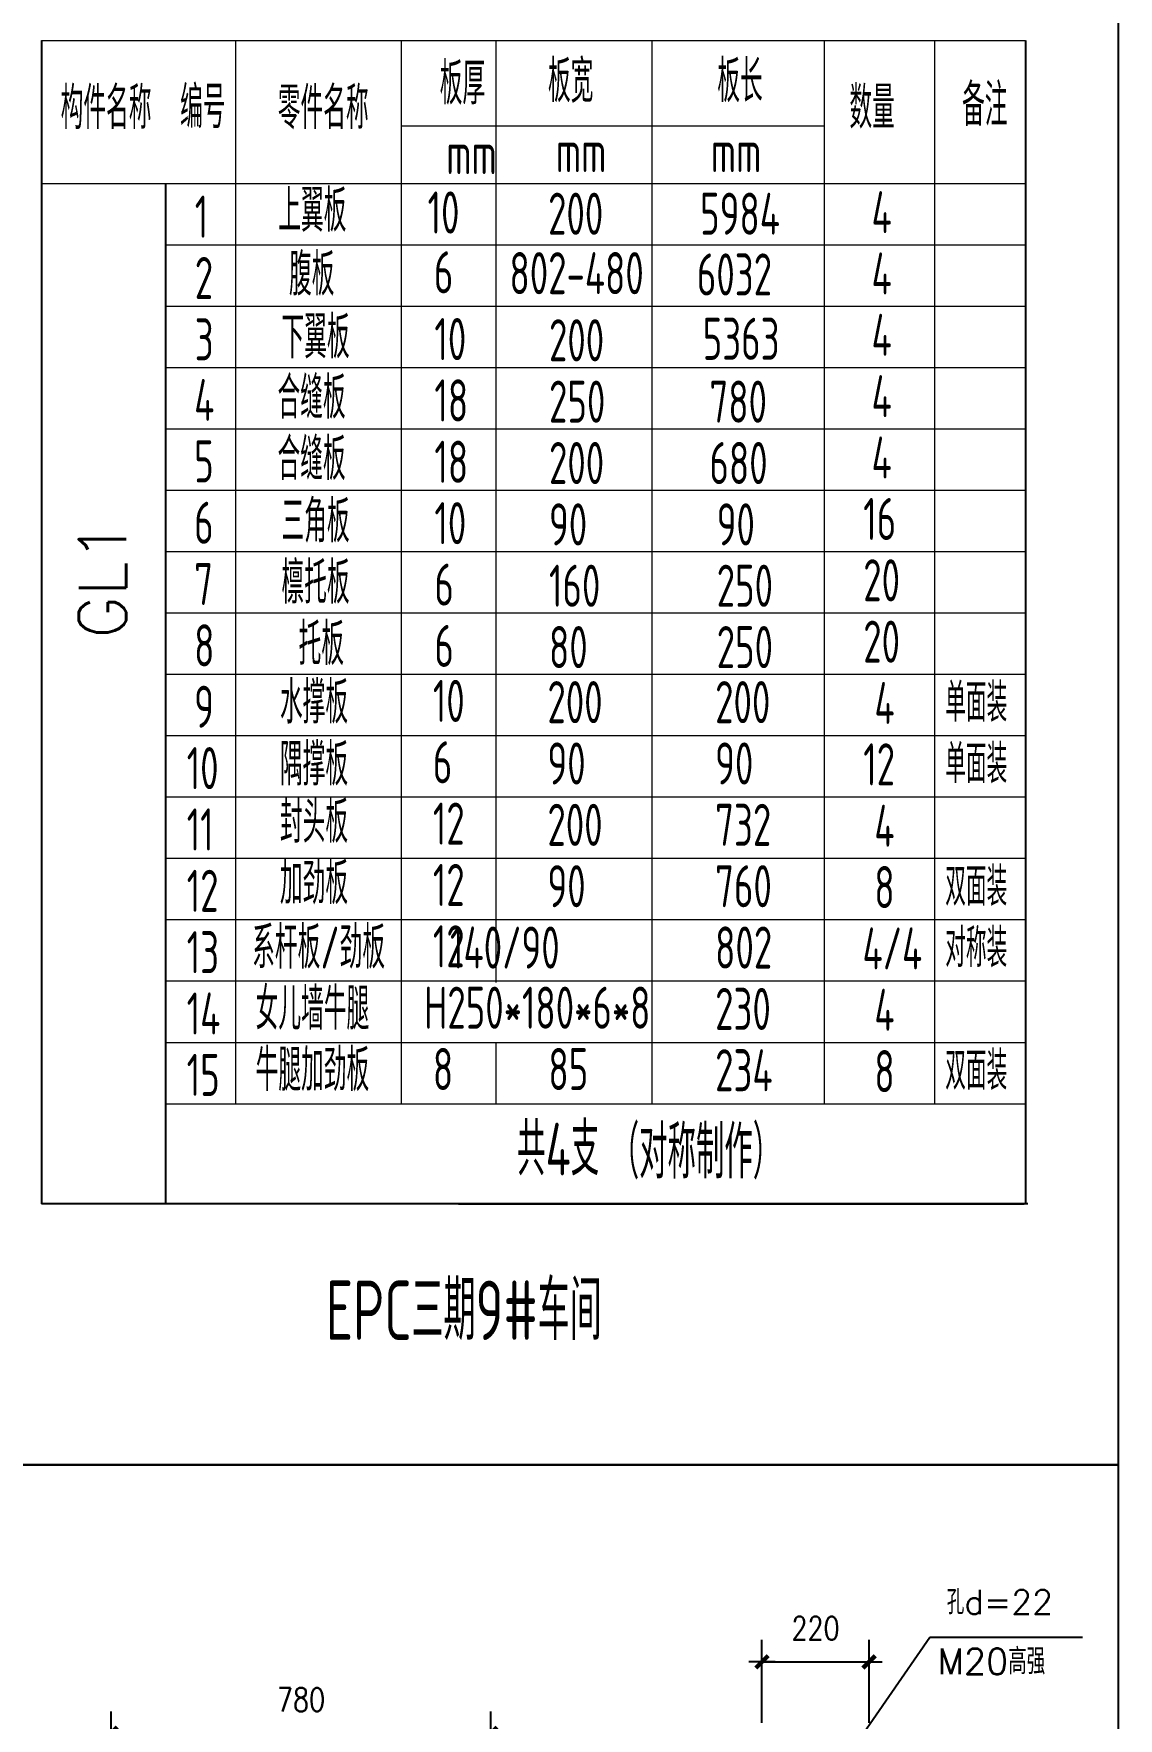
# Model space of a CAD drawing. Header units: millimetres. Extents: x 2451220 to 4527627, y -5186613 to -1639140.
# Drawn here: x 2507936 to 2512391, y -1723549 to -1716630 of the extents above; entities that cross this region are included whole.
import ezdxf

# ---------------------------------------------------------------- set-up
doc = ezdxf.new("R2010")
doc.units = ezdxf.units.MM
doc.header["$LTSCALE"] = 1000
doc.header["$PDMODE"] = 34
doc.linetypes.add('CENTER', pattern=[50.8, 31.75, -6.35, 6.35, -6.35])
doc.layers.add('轴线层', color=1, linetype='CENTER', lineweight=15)
doc.layers.add('钢架', color=7, linetype='Continuous', lineweight=25)
doc.styles.add('DIM_FONT', font='simplex.shx', dxfattribs={"width": 0.8, "bigfont": 'hztxt.shx'})
doc.styles.add('hz', font='gbenor.shx', dxfattribs={"width": 0.75, "height": 100, "bigfont": 'gbcbig.shx'})
doc.styles.get("Standard").update_dxf_attribs({"font": 'txt', "bigfont": 'gbcbig.shx'})
doc.dimstyles.new('WGH(2)', dxfattribs={"dimscale": 1.2, "dimtxt": 100, "dimasz": 0.5, "dimexe": 75, "dimexo": 75, "dimgap": 75, "dimtad": 1, "dimdec": 0, "dimlfac": 0.5, "dimzin": 0, "dimdsep": 46, "dimtxsty": 'DIM_FONT', "dimblk1": '_DIMX', "dimblk2": '_DIMX', "dimsah": 1, "dimcen": 0.09, "dimclrd": 3, "dimclre": 3, "dimclrt": 7, "dimadec": 0, "dimazin": 0, "dimtfac": 1, "dimtdec": 0, "dimtix": 1, "dimtmove": 2, "dimatfit": 3, "dimldrblk": '_DIMX', "dimfxl": 1, "dimtolj": 1, "dimtzin": 0, "dimarcsym": 0})

# ---------------------------------------------------------------- blocks, each defined once
blk = doc.blocks.new('_DIMX')
blk.add_line((-150, 0), (150, 0))
at = {"const_width": 50}
blk.add_lwpolyline([(-70, -70), (70, 70)], dxfattribs=at)
blk = doc.blocks.new('*D2700')
at = {"color": 3, "lineweight": -2}
for p, q in [((2508254.3, -1724158.7), (2508254.3, -1723520.6)), ((2509814.3, -1724158.7), (2509814.3, -1723520.6)), ((2509814, -1723610.6), (2508254.7, -1723610.6))]:
    blk.add_line(p, q, dxfattribs=at)
at = {"layer": 'Defpoints', "color": 0}
for p in [(2508254.3, -1723610.6), (2508254.3, -1724248.7), (2509814.3, -1724248.7)]:
    blk.add_point(p, dxfattribs=at)
at = {"color": 3, "lineweight": -2, "xscale": 0.36, "yscale": 0.36, "zscale": 0.36, "rotation": 180}
blk.add_blockref('_DIMX', (2508254.3, -1723610.6), dxfattribs=at)
at = {"color": 3, "lineweight": -2, "xscale": 0.36, "yscale": 0.36, "zscale": 0.36}
blk.add_blockref('_DIMX', (2509814.3, -1723610.6), dxfattribs=at)
at = {"color": 7, "insert": (2509034.3, -1723472.6), "char_height": 96, "attachment_point": 5, "style": 'DIM_FONT'}
blk.add_mtext('\\A1;780', dxfattribs=at)
blk = doc.blocks.new('*D2708')
at = {"color": 3, "lineweight": -2}
for p, q in [((2510927.6, -1723567.1), (2510927.6, -1723227.3)), ((2511367.6, -1723567.1), (2511367.6, -1723227.3)), ((2510928, -1723317.3), (2511367.3, -1723317.3))]:
    blk.add_line(p, q, dxfattribs=at)
at = {"layer": 'Defpoints', "color": 0}
for p in [(2511367.6, -1723317.3), (2510927.6, -1723657.1), (2511367.6, -1723657.1)]:
    blk.add_point(p, dxfattribs=at)
at = {"color": 3, "lineweight": -2, "xscale": 0.36, "yscale": 0.36, "zscale": 0.36, "rotation": 180}
blk.add_blockref('_DIMX', (2510927.6, -1723317.3), dxfattribs=at)
at = {"color": 3, "lineweight": -2, "xscale": 0.36, "yscale": 0.36, "zscale": 0.36}
blk.add_blockref('_DIMX', (2511367.6, -1723317.3), dxfattribs=at)
at = {"color": 7, "insert": (2511147.6, -1723179.3), "char_height": 96, "attachment_point": 5, "style": 'DIM_FONT'}
blk.add_mtext('\\A1;220', dxfattribs=at)

msp = doc.modelspace()

# ---------------------------------------------------------------- linework, layer by layer
at = {"color": 1}
for p, q in [((2507968, -1716658.8), (2507968, -1721435.8)), ((2508479.5, -1721435.8), (2508479.5, -1717245))]:
    msp.add_line(p, q, dxfattribs=at)
for p, q in [((2512010.3, -1716658.8), (2512010.3, -1721435.8)), ((2509680.9, -1721435.8), (2512004.1, -1721435.8)), ((2509680.9, -1721435.8), (2512004.1, -1721435.8)), ((2510080.9, -1721435.8), (2512004.1, -1721435.8)), ((2510080.9, -1721435.8), (2512004.1, -1721435.8)), ((2510080.9, -1721435.8), (2512004.1, -1721435.8)), ((2510080.9, -1721435.8), (2512004.1, -1721435.8)), ((2511617, -1723217.5), (2511246.3, -1723753.5)), ((2512244.2, -1723217.5), (2511617, -1723217.5))]:
    msp.add_line(p, q)
at = {"lineweight": -3}
msp.add_line((2512019.1, -1721435.8), (2507968, -1721435.8), dxfattribs=at)
for points in [[(2499972, -1713175.8), (2512391.4, -1713175.8), (2512391.4, -1722507.9), (2499972, -1722507.9)], [(2499972, -1722507.9), (2512391.4, -1722507.9), (2512391.4, -1731840), (2499972, -1731840)]]:
    msp.add_lwpolyline(points, close=True)
at = {"layer": '钢架', "lineweight": 13}
for p, q in [((2507968, -1716658.8), (2512010.3, -1716658.8)), ((2508765, -1716658.8), (2508765, -1721025)), ((2509445.3, -1716658.8), (2509445.3, -1720773)), ((2509833.8, -1716658.8), (2509833.8, -1720275.7)), ((2509833.8, -1716658.8), (2509833.8, -1720275.7)), ((2510475, -1716658.8), (2510475, -1720773)), ((2511183.2, -1716658.8), (2511183.2, -1720773)), ((2511636.3, -1716658.8), (2511636.3, -1721025)), ((2509445.3, -1717009.4), (2511183.2, -1717009.4)), ((2507968, -1717245), (2512010.3, -1717245)), ((2508479.5, -1717497), (2512010.3, -1717497)), ((2508479.5, -1717749), (2512010.3, -1717749)), ((2508479.5, -1718001), (2512010.3, -1718001)), ((2508479.5, -1718001), (2512010.3, -1718001)), ((2508479.5, -1718253), (2512010.3, -1718253)), ((2508479.5, -1718505), (2512010.3, -1718505)), ((2508479.5, -1718757), (2512010.3, -1718757)), ((2508479.5, -1719009), (2512010.3, -1719009)), ((2508479.5, -1719261), (2512010.3, -1719261)), ((2509445.3, -1719261), (2509445.3, -1719513)), ((2509445.3, -1719261), (2509445.3, -1719513)), ((2509445.3, -1719261), (2509445.3, -1719513)), ((2509833.8, -1719261), (2509833.8, -1719513)), ((2509833.8, -1719261), (2509833.8, -1719513)), ((2509833.8, -1719261), (2509833.8, -1719513)), ((2509833.8, -1719261), (2509833.8, -1719513)), ((2509833.8, -1719261), (2509833.8, -1719513)), ((2509833.8, -1719261), (2509833.8, -1719513)), ((2510475, -1719261), (2510475, -1719513)), ((2510475, -1719261), (2510475, -1719513)), ((2510475, -1719261), (2510475, -1719513)), ((2511183.2, -1719261), (2511183.2, -1719513)), ((2511183.2, -1719261), (2511183.2, -1719513)), ((2511183.2, -1719261), (2511183.2, -1719513)), ((2508479.5, -1719513), (2512010.3, -1719513)), ((2509445.3, -1719513), (2509445.3, -1719765)), ((2509445.3, -1719513), (2509445.3, -1719765)), ((2509445.3, -1719513), (2509445.3, -1719765)), ((2509833.8, -1719513), (2509833.8, -1719765)), ((2509833.8, -1719513), (2509833.8, -1719765)), ((2509833.8, -1719513), (2509833.8, -1719765)), ((2509833.8, -1719513), (2509833.8, -1719765)), ((2509833.8, -1719513), (2509833.8, -1719765)), ((2509833.8, -1719513), (2509833.8, -1719765)), ((2510475, -1719513), (2510475, -1719765)), ((2510475, -1719513), (2510475, -1719765)), ((2510475, -1719513), (2510475, -1719765)), ((2511183.2, -1719513), (2511183.2, -1719765)), ((2511183.2, -1719513), (2511183.2, -1719765)), ((2511183.2, -1719513), (2511183.2, -1719765)), ((2508479.5, -1719765), (2512010.3, -1719765)), ((2509445.3, -1719765), (2509445.3, -1720017)), ((2509445.3, -1719765), (2509445.3, -1720017)), ((2509445.3, -1719765), (2509445.3, -1720017)), ((2509833.8, -1719765), (2509833.8, -1720017)), ((2509833.8, -1719765), (2509833.8, -1720017)), ((2509833.8, -1719765), (2509833.8, -1720017)), ((2509833.8, -1719765), (2509833.8, -1720017)), ((2509833.8, -1719765), (2509833.8, -1720017)), ((2509833.8, -1719765), (2509833.8, -1720017)), ((2510475, -1719765), (2510475, -1720017)), ((2510475, -1719765), (2510475, -1720017)), ((2510475, -1719765), (2510475, -1720017)), ((2511183.2, -1719765), (2511183.2, -1720017)), ((2511183.2, -1719765), (2511183.2, -1720017)), ((2511183.2, -1719765), (2511183.2, -1720017)), ((2508479.5, -1720017), (2512010.3, -1720017)), ((2508479.5, -1720017), (2512010.3, -1720017)), ((2508479.5, -1720017), (2512010.3, -1720017)), ((2508479.5, -1720017), (2512010.3, -1720017)), ((2508479.5, -1720017), (2512010.3, -1720017)), ((2509445.3, -1720017), (2509445.3, -1720773)), ((2509445.3, -1720017), (2509445.3, -1720773)), ((2509445.3, -1720017), (2509445.3, -1720773)), ((2509833.8, -1720017), (2509833.8, -1720275.7)), ((2509833.8, -1720017), (2509833.8, -1720275.7)), ((2509833.8, -1720017), (2509833.8, -1720275.7)), ((2509833.8, -1720017), (2509833.8, -1720275.7)), ((2509833.8, -1720017), (2509833.8, -1720275.7)), ((2509833.8, -1720017), (2509833.8, -1720275.7)), ((2510475, -1720017), (2510475, -1720773)), ((2510475, -1720017), (2510475, -1720773)), ((2510475, -1720017), (2510475, -1720773)), ((2511183.2, -1720017), (2511183.2, -1720773)), ((2511183.2, -1720017), (2511183.2, -1720773)), ((2511183.2, -1720017), (2511183.2, -1720773)), ((2508479.5, -1720269), (2512010.3, -1720269)), ((2508479.5, -1720269), (2512010.3, -1720269)), ((2508479.5, -1720269), (2512010.3, -1720269)), ((2508479.5, -1720269), (2512010.3, -1720269)), ((2508479.5, -1720269), (2512010.3, -1720269)), ((2509833.8, -1720269), (2509833.8, -1720527.7)), ((2509833.8, -1720269), (2509833.8, -1720527.7)), ((2509833.8, -1720269), (2509833.8, -1720527.7)), ((2509833.8, -1720269), (2509833.8, -1720527.7)), ((2509833.8, -1720269), (2509833.8, -1720527.7)), ((2509833.8, -1720269), (2509833.8, -1720527.7)), ((2508479.5, -1720521), (2512010.3, -1720521)), ((2509445.3, -1720521), (2509445.3, -1721025)), ((2509445.3, -1720521), (2509445.3, -1721025)), ((2509445.3, -1720521), (2509445.3, -1721025)), ((2509833.8, -1720521), (2509833.8, -1720527.7)), ((2509833.8, -1720521), (2509833.8, -1720527.7)), ((2509833.8, -1720521), (2509833.8, -1720527.7)), ((2509833.8, -1720521), (2509833.8, -1720527.7)), ((2509833.8, -1720521), (2509833.8, -1720527.7)), ((2509833.8, -1720521), (2509833.8, -1720527.7)), ((2510475, -1720521), (2510475, -1721025)), ((2510475, -1720521), (2510475, -1721025)), ((2510475, -1720521), (2510475, -1721025)), ((2511183.2, -1720521), (2511183.2, -1721025)), ((2511183.2, -1720521), (2511183.2, -1721025)), ((2511183.2, -1720521), (2511183.2, -1721025)), ((2508479.5, -1720773), (2512010.3, -1720773)), ((2508479.5, -1720773), (2512010.3, -1720773)), ((2508479.5, -1720773), (2512010.3, -1720773)), ((2508479.5, -1720773), (2512010.3, -1720773)), ((2508479.5, -1720773), (2512010.3, -1720773)), ((2509445.3, -1720773), (2509445.3, -1721025)), ((2509445.3, -1720773), (2509445.3, -1721025)), ((2509445.3, -1720773), (2509445.3, -1721025)), ((2509833.8, -1720773), (2509833.8, -1721025)), ((2509833.8, -1720773), (2509833.8, -1721025)), ((2509833.8, -1720773), (2509833.8, -1721025)), ((2509833.8, -1720773), (2509833.8, -1721025)), ((2509833.8, -1720773), (2509833.8, -1721025)), ((2509833.8, -1720773), (2509833.8, -1721025)), ((2509833.8, -1720773), (2509833.8, -1721025)), ((2509833.8, -1720773), (2509833.8, -1721025)), ((2509833.8, -1720773), (2509833.8, -1720779.7)), ((2509833.8, -1720773), (2509833.8, -1720779.7)), ((2509833.8, -1720773), (2509833.8, -1720779.7)), ((2509833.8, -1720773), (2509833.8, -1720779.7)), ((2509833.8, -1720773), (2509833.8, -1720779.7)), ((2509833.8, -1720773), (2509833.8, -1720779.7)), ((2510475, -1720773), (2510475, -1721025)), ((2510475, -1720773), (2510475, -1721025)), ((2510475, -1720773), (2510475, -1721025)), ((2511183.2, -1720773), (2511183.2, -1721025)), ((2511183.2, -1720773), (2511183.2, -1721025)), ((2511183.2, -1720773), (2511183.2, -1721025)), ((2508479.5, -1721025), (2512010.3, -1721025)), ((2508479.5, -1721025), (2512010.3, -1721025)), ((2508479.5, -1721025), (2512010.3, -1721025)), ((2508479.5, -1721025), (2512010.3, -1721025))]:
    msp.add_line(p, q, dxfattribs=at)

# ---------------------------------------------------------------- texts
at = {"layer": '轴线层', "color": 4, "linetype": 'ByBlock', "insert": (2508120.9, -1719114.8), "char_height": 194.4, "attachment_point": 1, "rotation": 90}
msp.add_mtext_dynamic_manual_height_columns('GL1', width=1139.904, gutter_width=12.5, heights=[0], dxfattribs=at)
at = {"layer": '轴线层', "color": 0, "linetype": 'ByBlock', "attachment_point": 1}
for s, insert, char_height, own_width in [('孔d=22', (2511686.9, -1723021.8), 99.96, 1229.502), ('M20高强', (2511648.6, -1723262.4), 105.84, 1301.826)]:
    msp.add_mtext_dynamic_manual_height_columns(s, width=1506.743, gutter_width=12.5, heights=[336], dxfattribs=dict(at, insert=insert, char_height=char_height)).dxf.set("width", own_width)
at = {"layer": '钢架', "lineweight": 13, "attachment_point": 1, "style": 'hz'}
for s, insert, char_height, width in [('板厚', (2509604, -1716748.6), 172.8, 708.175), ('板宽', (2510048.5, -1716738.8), 172.8, 708.175), ('板长', (2510744.1, -1716738.8), 172.8, 708.175), ('构件名称', (2508046.9, -1716848.9), 172.8, 708.175), ('编号', (2508537.4, -1716845.8), 172.8, 708.175), ('零件名称', (2508938.8, -1716848.9), 172.8, 708.175), ('数量', (2511286.8, -1716847.5), 172.8, 708.175), ('备注', (2511749.6, -1716836.4), 172.8, 708.175), ('mm', (2509630.7, -1717034.6), 172.8, 708.175), ('mm', (2510081.1, -1717026.5), 172.8, 708.175), ('mm', (2510717.7, -1717026.5), 172.8, 708.175), ('1', (2508597.8, -1717295.4), 172.8, 708.175), ('上翼板', (2508940.7, -1717270.7), 172.8, 708.175), ('\\pi400,t600;10', (2509154.2, -1717278.4), 172.8, 708.175), ('\\pi400,t600;200', (2509649.1, -1717283.4), 172.8, 708.175), ('\\pi400,t600;5984', (2510273.4, -1717283.4), 172.8, 708.175), ('\\pi400,t600; 4', (2510907.5, -1717277), 172.8, 708.175), ('2', (2508597.8, -1717547.4), 172.8, 708.175), ('腹板', (2508984.8, -1717532.8), 172.8, 708.175), ('\\pi400,t600;6', (2509180.1, -1717523.9), 172.8, 708.175), ('\\pi400,t600;802-480', (2509490.5, -1717527.6), 172.8, 1072.443), ('\\pi400,t600;6032', (2510260.3, -1717532.8), 172.8, 708.175), ('\\pi400,t600; 4', (2510907.5, -1717529), 172.8, 708.175), ('下翼板', (2508953.9, -1717790.6), 172.8, 708.175), ('\\pi400,t600; 4', (2510907.5, -1717781), 172.8, 708.175), ('3', (2508597.8, -1717799.4), 172.8, 708.175), ('\\pi400,t600;10', (2509182.2, -1717798.3), 172.8, 708.175), ('\\pi400,t600;200', (2509652.8, -1717803.3), 172.8, 708.175), ('\\pi400,t600;5363', (2510284.1, -1717797.1), 172.8, 708.175), ('4', (2508595.3, -1718048.3), 172.8, 708.175), ('合缝板', (2508937.5, -1718038.8), 172.8, 708.175), ('\\pi400,t600;18', (2509182.2, -1718050.3), 172.8, 708.175), ('\\pi400,t600;250', (2509652.8, -1718055.3), 172.8, 708.175), ('\\pi400,t600;780', (2510311.9, -1718055.3), 172.8, 708.175), ('\\pi400,t600; 4', (2510907.5, -1718033), 172.8, 708.175), ('5', (2508595.3, -1718300.3), 172.8, 708.175), ('合缝板', (2508937.5, -1718290.8), 172.8, 708.175), ('\\pi400,t600;18', (2509182.2, -1718302.3), 172.8, 708.175), ('\\pi400,t600;200', (2509652.8, -1718307.3), 172.8, 708.175), ('\\pi400,t600;680', (2510311.9, -1718307.3), 172.8, 708.175), ('\\pi400,t600; 4', (2510907.5, -1718285), 172.8, 708.175), ('三角板', (2508953.9, -1718546.6), 172.8, 708.175), ('\\pi400,t600;16', (2510943.6, -1718537), 172.8, 708.175), ('6', (2508595.3, -1718552.3), 172.8, 708.175), ('\\pi400,t600;10', (2509182.2, -1718554.3), 172.8, 708.175), ('\\pi400,t600;90', (2509652.8, -1718559.3), 172.8, 708.175), ('\\pi400,t600;90', (2510341.6, -1718559.3), 172.8, 708.175), ('7', (2508595.3, -1718804.3), 172.8, 708.175), ('檩托板', (2508953.9, -1718798.6), 172.8, 708.175), ('\\pi400,t600;6', (2509182.2, -1718806.3), 172.8, 708.175), ('\\pi400,t600;160', (2509652.8, -1718811.3), 172.8, 708.175), ('\\pi400,t600;250', (2510341.6, -1718811.3), 172.8, 708.175), ('\\pi400,t600;20', (2510943.6, -1718789), 172.8, 708.175), ('8', (2508595.3, -1719056.3), 172.8, 708.175), (' 托板', (2508953.9, -1719050.6), 172.8, 708.175), ('\\pi400,t600;6', (2509182.2, -1719058.3), 172.8, 708.175), ('\\pi400,t600;80', (2509652.8, -1719063.3), 172.8, 708.175), ('\\pi400,t600;250', (2510341.6, -1719063.3), 172.8, 708.175), ('\\pi400,t600;20', (2510943.6, -1719041), 172.8, 708.175), ('水撑板', (2508947.6, -1719290.6), 172.8, 708.175), ('\\pi400,t600;10', (2509175.8, -1719284.3), 172.8, 708.175), ('\\pi400,t600;200', (2509646.4, -1719289.3), 172.8, 708.175), ('\\pi400,t600;200', (2510335.3, -1719289.3), 172.8, 708.175), ('\\pi400,t600;4', (2510989.5, -1719293), 172.8, 708.175), ('单面装', (2511680.4, -1719298.5), 157.39, 645.006), ('9', (2508595.3, -1719308.3), 172.8, 708.175), ('10', (2508564.7, -1719560.3), 172.8, 708.175), ('隅撑板', (2508947.6, -1719545.2), 172.8, 708.175), ('\\pi400,t600;6', (2509175.8, -1719536.3), 172.8, 708.175), ('\\pi400,t600;90', (2509646.4, -1719541.3), 172.8, 708.175), ('\\pi400,t600;90', (2510335.3, -1719541.3), 172.8, 708.175), ('\\pi400,t600;12', (2510943.6, -1719545), 172.8, 708.175), ('单面装', (2511680.4, -1719550.5), 157.39, 645.006), ('封头板', (2508947.6, -1719780.6), 172.8, 708.175), ('\\pi400,t600;12', (2509175.8, -1719788.3), 172.8, 708.175), ('11', (2508564.7, -1719812.3), 172.8, 708.175), ('\\pi400,t600;200', (2509646.4, -1719793.3), 172.8, 708.175), ('\\pi400,t600;732', (2510335.3, -1719793.3), 172.8, 708.175), ('\\pi400,t600;4', (2510989.2, -1719797), 172.8, 708.175), ('12', (2508564.7, -1720064.3), 172.8, 708.175), ('加劲板', (2508947.6, -1720032.6), 172.8, 708.175), ('\\pi400,t600;12', (2509175.8, -1720040.3), 172.8, 708.175), ('\\pi400,t600;90', (2509646.4, -1720045.3), 172.8, 708.175), ('\\pi400,t600;760', (2510335.3, -1720045.3), 172.8, 708.175), ('\\pi400,t600;8', (2510989.2, -1720049), 172.8, 708.175), ('双面装', (2511680.4, -1720054.5), 157.39, 645.006), ('13', (2508564.7, -1720316.3), 172.8, 708.175), ('系杆板/劲板', (2508833.5, -1720297.2), 172.8, 708.175), ('\\pi400,t600;12', (2509175.8, -1720292.3), 172.8, 708.175), ('     140/90', (2509646.4, -1720297.3), 172.8, 708.175), ('\\pi400,t600;802', (2510335.3, -1720297.3), 172.8, 708.175), ('     4/4', (2510989.2, -1720301), 172.8, 708.175), ('对称装', (2511680.4, -1720306.5), 157.39, 645.006), ('女儿墙牛腿', (2508847.8, -1720548.5), 172.8, 708.175), ('\\pi400,t600;H250*180*6*8', (2509139.8, -1720544.3), 172.8, 708.175), ('\\pi400,t600;230', (2510335.3, -1720549.3), 172.8, 708.175), ('\\pi400,t600;4', (2510989.2, -1720553), 172.8, 708.175), ('14', (2508564.7, -1720568.3), 172.8, 708.175), ('15', (2508564.7, -1720820.3), 172.8, 708.175), ('牛腿加劲板', (2508847.8, -1720800.5), 172.8, 708.175), ('\\pi400,t600;8', (2509175.8, -1720796.3), 172.8, 708.175), ('\\pi400,t600;85', (2509650.5, -1720796.3), 172.8, 708.175), ('\\pi400,t600;234', (2510335.3, -1720801.3), 172.8, 708.175), ('\\pi400,t600;8', (2510989.2, -1720805), 172.8, 708.175), ('双面装', (2511680.4, -1720810.5), 157.39, 645.006), ('共4支', (2509921.8, -1721103.5), 216, 692.905), ('（对称制作）', (2510306.6, -1721116.2), 216, 692.905), ('EPC三期9#车间', (2509136, -1721751.5), 243.86, 1770.148)]:
    msp.add_mtext(s, dxfattribs=dict(at, insert=insert, char_height=char_height, width=width))

# ---------------------------------------------------------------- dimensions: what is measured, and where the dimension line sits
dim = msp.add_linear_dim(base=(2511367.6, -1723317.3), p1=(2510927.6, -1723657.1), p2=(2511367.6, -1723657.1), dimstyle='WGH(2)', override={"dimtxt": 80, "dimasz": 0.3})
dim.commit()
dim.dimension.update_dxf_attribs({"geometry": '*D2708', "text_midpoint": (2511147.6, -1723179.3)})
dim = msp.add_linear_dim(base=(2508254.3, -1723610.6), p1=(2509814.3, -1724248.7), p2=(2508254.3, -1724248.7), angle=180, dimstyle='WGH(2)', override={"dimtxt": 80, "dimasz": 0.3})
dim.commit()
dim.dimension.update_dxf_attribs({"geometry": '*D2700', "text_midpoint": (2509034.3, -1723472.6)})

doc.saveas('drawing.dxf')
